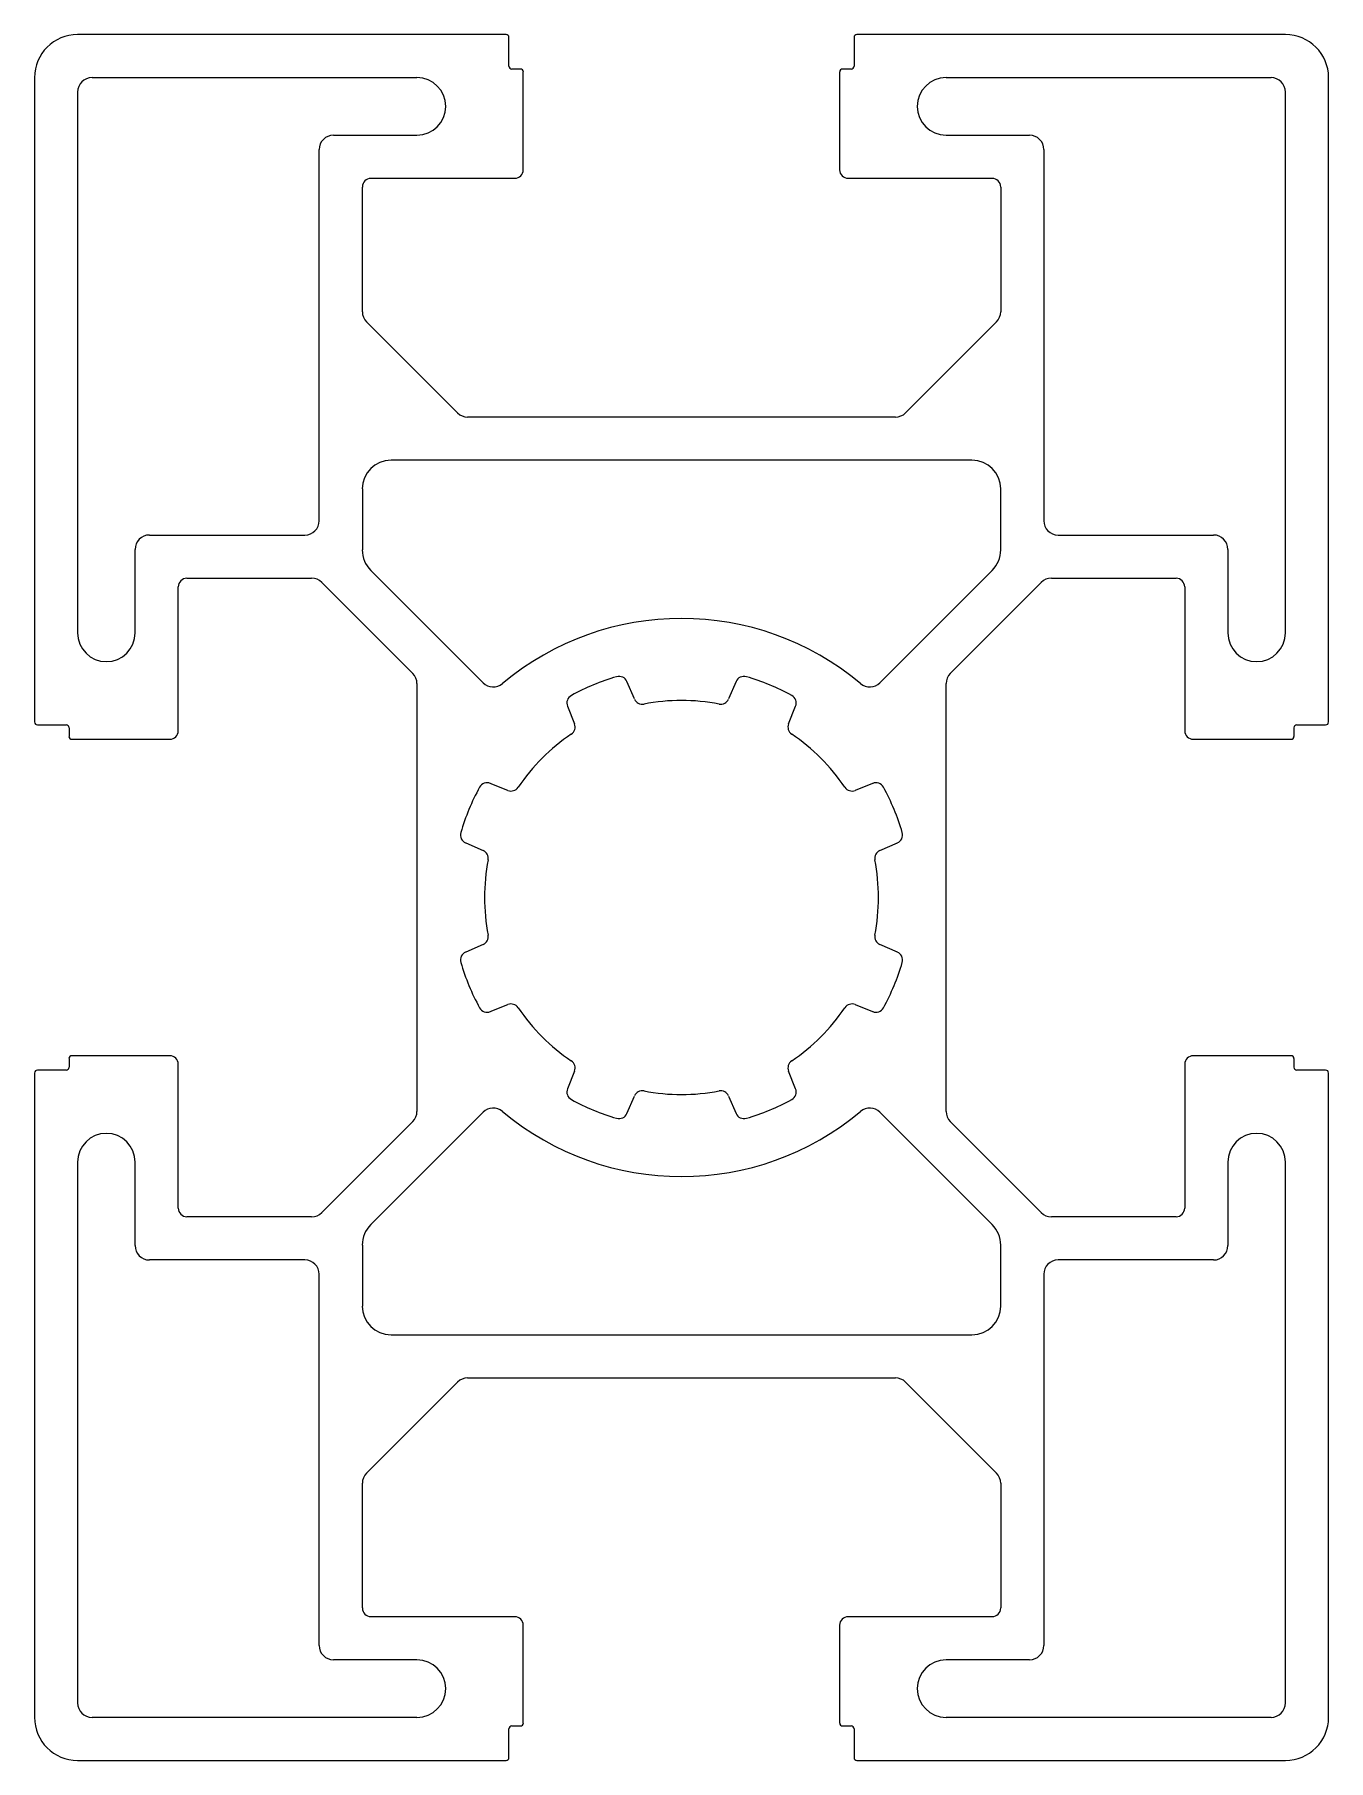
# Model space of a CAD drawing. Header units: inches. Extents: x 52621 to 54393, y 20097 to 22459.
import ezdxf

# ---------------------------------------------------------------- set-up
doc = ezdxf.new("R2010")
doc.units = ezdxf.units.IN
doc.header["$MEASUREMENT"] = 0

msp = doc.modelspace()

# ---------------------------------------------------------------- linework, layer by layer
at = {"color": 7, "linetype": 'Continuous', "lineweight": 25}
for p, q in [((53266.6, 22459.3), (52680, 22459.3)), ((53270.6, 22416), (53270.6, 22455.4)), ((53743, 22455.4), (53743, 22416)), ((54333.6, 22459.3), (53746.9, 22459.3)), ((52621, 22400.2), (52621, 21518.4)), ((53144.6, 22400.2), (52699.7, 22400.2)), ((53286.3, 22412.1), (53274.5, 22412.1)), ((53290.2, 22274.3), (53290.2, 22408.1)), ((53723.3, 22408.1), (53723.3, 22274.3)), ((53739.1, 22412.1), (53727.3, 22412.1)), ((54313.9, 22400.2), (53869, 22400.2)), ((54392.6, 21518.4), (54392.6, 22400.2)), ((52680, 22380.6), (52680, 21640.4)), ((54333.6, 21640.4), (54333.6, 22380.6)), ((53010.7, 21793.9), (53010.7, 22301.8)), ((53030.4, 22321.5), (53144.6, 22321.5)), ((53869, 22321.5), (53983.2, 22321.5)), ((54002.8, 22301.8), (54002.8, 21793.9)), ((53081.6, 22262.5), (53278.4, 22262.5)), ((53735.1, 22262.5), (53932, 22262.5)), ((53069.8, 22079.9), (53069.8, 22250.6)), ((53943.8, 22250.6), (53943.8, 22079.9)), ((53200.1, 21941.4), (53075.5, 22066)), ((53938, 22066), (53813.5, 21941.4)), ((53799.6, 21935.7), (53214, 21935.7)), ((53904.4, 21876.6), (53109.1, 21876.6)), ((53069.8, 21837.3), (53069.8, 21753.8)), ((53943.8, 21753.8), (53943.8, 21837.3)), ((52778.4, 21774.3), (52991, 21774.3)), ((54022.5, 21774.3), (54235.1, 21774.3)), ((52758.8, 21640.4), (52758.8, 21754.6)), ((54254.8, 21754.6), (54254.8, 21640.4)), ((52829.6, 21715.2), (53000.4, 21715.2)), ((53014.3, 21709.4), (53138.8, 21584.9)), ((53081.3, 21725.9), (53235.1, 21572.2)), ((53778.5, 21572.2), (53932.3, 21725.9)), ((53874.8, 21584.9), (53999.3, 21709.4)), ((54013.2, 21715.2), (54183.9, 21715.2)), ((52817.8, 21506.5), (52817.8, 21703.4)), ((54195.8, 21703.4), (54195.8, 21506.5)), ((53144.6, 21571), (53144.6, 20985.4)), ((53442.3, 21549.9), (53432.1, 21573.7)), ((53581.5, 21573.7), (53571.2, 21549.9)), ((53869, 20985.4), (53869, 21571)), ((53350.6, 21539.9), (53360.2, 21515.9)), ((53653.3, 21515.9), (53662.9, 21539.9)), ((52624.9, 21514.4), (52664.3, 21514.4)), ((52668.2, 21510.5), (52668.2, 21498.7)), ((54345.4, 21498.7), (54345.4, 21510.5)), ((54349.3, 21514.4), (54388.7, 21514.4)), ((52672.1, 21494.7), (52806, 21494.7)), ((54207.6, 21494.7), (54341.4, 21494.7)), ((53269.1, 21424.7), (53245, 21434.3)), ((53768.5, 21434.3), (53744.5, 21424.7)), ((53211.3, 21352.9), (53235.1, 21342.7)), ((53778.5, 21342.7), (53802.3, 21352.9)), ((53235.1, 21213.7), (53211.3, 21203.5)), ((53802.3, 21203.5), (53778.5, 21213.7)), ((53245, 21122.1), (53269.1, 21131.7)), ((53744.5, 21131.7), (53768.5, 21122.1)), ((52668.2, 21057.7), (52668.2, 21045.9)), ((52806, 21061.7), (52672.1, 21061.7)), ((52817.8, 20853), (52817.8, 21049.9)), ((54195.8, 21049.9), (54195.8, 20853)), ((54341.4, 21061.7), (54207.6, 21061.7)), ((54345.4, 21045.9), (54345.4, 21057.7)), ((52621, 21038), (52621, 20156.2)), ((52664.3, 21042), (52624.9, 21042)), ((53360.2, 21040.5), (53350.6, 21016.5)), ((53662.9, 21016.5), (53653.3, 21040.5)), ((54388.7, 21042), (54349.3, 21042)), ((54392.6, 20156.2), (54392.6, 21038)), ((53432.1, 20982.7), (53442.3, 21006.5)), ((53571.2, 21006.5), (53581.5, 20982.7)), ((53235.1, 20984.2), (53081.3, 20830.5)), ((53932.3, 20830.5), (53778.5, 20984.2)), ((53138.8, 20971.5), (53014.3, 20847)), ((53999.3, 20847), (53874.8, 20971.5)), ((52680, 20916), (52680, 20175.8)), ((52758.8, 20801.8), (52758.8, 20916)), ((54254.8, 20916), (54254.8, 20801.8)), ((54333.6, 20175.8), (54333.6, 20916)), ((53000.4, 20841.2), (52829.6, 20841.2)), ((54183.9, 20841.2), (54013.2, 20841.2)), ((53069.8, 20802.6), (53069.8, 20719.1)), ((53943.8, 20719.1), (53943.8, 20802.6)), ((52991, 20782.1), (52778.4, 20782.1)), ((54235.1, 20782.1), (54022.5, 20782.1)), ((53010.7, 20254.6), (53010.7, 20762.5)), ((54002.8, 20762.5), (54002.8, 20254.6)), ((53109.1, 20679.8), (53904.4, 20679.8)), ((53075.5, 20490.4), (53200.1, 20615)), ((53214, 20620.7), (53799.6, 20620.7)), ((53813.5, 20615), (53938, 20490.4)), ((53069.8, 20305.8), (53069.8, 20476.5)), ((53943.8, 20476.5), (53943.8, 20305.8)), ((53278.4, 20293.9), (53081.6, 20293.9)), ((53932, 20293.9), (53735.1, 20293.9)), ((53290.2, 20148.3), (53290.2, 20282.1)), ((53723.3, 20282.1), (53723.3, 20148.3)), ((53144.6, 20234.9), (53030.4, 20234.9)), ((53983.2, 20234.9), (53869, 20234.9)), ((52699.7, 20156.2), (53144.6, 20156.2)), ((53869, 20156.2), (54313.9, 20156.2)), ((53270.6, 20101), (53270.6, 20140.4)), ((53274.5, 20144.3), (53286.3, 20144.3)), ((53727.3, 20144.3), (53739.1, 20144.3)), ((53743, 20140.4), (53743, 20101)), ((52680, 20097.1), (53266.6, 20097.1)), ((53746.9, 20097.1), (54333.6, 20097.1))]:
    msp.add_line(p, q, dxfattribs=at)
for centre, radius, start, end in [((52680, 22400.2), 59.1, 90, 180), ((53266.6, 22455.4), 3.94, 0, 90), ((53746.9, 22455.4), 3.94, 90, 180), ((54333.6, 22400.2), 59.1, 360, 90), ((52699.7, 22380.6), 19.7, 90, 180), ((53144.6, 22360.9), 39.4, 270, 90), ((53274.5, 22416), 3.94, 180, 270), ((53286.3, 22408.1), 3.94, 360, 90), ((53727.3, 22408.1), 3.94, 90, 180), ((53739.1, 22416), 3.94, 270, 360), ((53869, 22360.9), 39.4, 90, 270), ((54313.9, 22380.6), 19.7, 0, 90), ((53030.4, 22301.8), 19.7, 90, 180), ((53983.2, 22301.8), 19.7, 0, 90), ((53081.6, 22250.6), 11.8, 90, 180), ((53278.4, 22274.3), 11.8, 270, 0), ((53735.1, 22274.3), 11.8, 180, 270), ((53932, 22250.6), 11.8, 0, 90), ((53089.5, 22079.9), 19.7, 180, 225), ((53924.1, 22079.9), 19.7, 315, 360), ((53214, 21955.4), 19.7, 225, 270), ((53799.6, 21955.4), 19.7, 270, 315), ((53109.1, 21837.3), 39.4, 90, 180), ((53904.4, 21837.3), 39.4, 360, 90), ((52991, 21793.9), 19.7, 270, 0), ((54022.5, 21793.9), 19.7, 180, 270), ((52778.4, 21754.6), 19.7, 90, 180), ((54235.1, 21754.6), 19.7, 0, 90), ((53109.1, 21753.8), 39.4, 180, 225), ((53904.4, 21753.8), 39.4, 315, 360), ((52829.6, 21703.4), 11.8, 90, 180), ((53000.4, 21695.5), 19.7, 45, 90), ((54013.2, 21695.5), 19.7, 90, 135), ((54183.9, 21703.4), 11.8, 0, 90), ((52719.4, 21640.4), 39.4, 180, 0), ((53506.8, 21278.2), 381.9, 50.0621, 129.9379), ((54294.2, 21640.4), 39.4, 180, 0), ((53124.9, 21571), 19.7, 360, 45), ((53249, 21586.1), 19.7, 225, 309.9379), ((53506.8, 21278.2), 315, 106.3878, 118.6122), ((53421.3, 21569), 11.8, 23.2328, 106.3878), ((53592.3, 21569), 11.8, 73.6122, 156.7672), ((53506.8, 21278.2), 315, 61.3878, 73.6122), ((53764.6, 21586.1), 19.7, 230.0621, 315), ((53888.7, 21571), 19.7, 135, 180), ((53361.6, 21544.3), 11.8, 118.6122, 201.7672), ((53453.2, 21554.5), 11.8, 203.2328, 280.9775), ((53506.8, 21278.2), 269.7, 79.0225, 100.9775), ((53560.4, 21554.5), 11.8, 259.0225, 336.7672), ((53652, 21544.3), 11.8, 338.2328, 61.3878), ((52624.9, 21518.4), 3.94, 180, 270), ((52664.3, 21510.5), 3.94, 0, 90), ((52672.1, 21498.7), 3.94, 180, 270), ((52806, 21506.5), 11.8, 270, 0), ((53506.8, 21278.2), 269.7, 124.0225, 145.9775), ((53349.3, 21511.5), 11.8, 304.0225, 21.7672), ((53664.3, 21511.5), 11.8, 158.2328, 235.9775), ((53506.8, 21278.2), 269.7, 34.0225, 55.9775), ((54207.6, 21506.5), 11.8, 180, 270), ((54341.4, 21498.7), 3.94, 270, 0), ((54349.3, 21510.5), 3.94, 90, 180), ((54388.7, 21518.4), 3.94, 270, 360), ((53506.8, 21278.2), 315, 151.3878, 163.6122), ((53240.7, 21423.4), 11.8, 68.2328, 151.3878), ((53273.5, 21435.7), 11.8, 248.2328, 325.9775), ((53740.1, 21435.7), 11.8, 214.0225, 291.7672), ((53772.9, 21423.4), 11.8, 28.6122, 111.7672), ((53506.8, 21278.2), 315, 16.3878, 28.6122), ((53215.9, 21363.7), 11.8, 163.6122, 246.7672), ((53797.6, 21363.7), 11.8, 293.2328, 16.3878), ((53230.4, 21331.8), 11.8, 349.0225, 66.7672), ((53783.1, 21331.8), 11.8, 113.2328, 190.9775), ((53506.8, 21278.2), 269.7, 169.0225, 190.9775), ((53506.8, 21278.2), 269.7, 349.0225, 10.9775), ((53230.4, 21224.6), 11.8, 293.2328, 10.9775), ((53783.1, 21224.6), 11.8, 169.0225, 246.7672), ((53215.9, 21192.7), 11.8, 113.2328, 196.3878), ((53506.8, 21278.2), 315, 196.3878, 208.6122), ((53506.8, 21278.2), 315, 331.3878, 343.6122), ((53797.6, 21192.7), 11.8, 343.6122, 66.7672), ((53240.7, 21133), 11.8, 208.6122, 291.7672), ((53273.5, 21120.7), 11.8, 34.0225, 111.7672), ((53506.8, 21278.2), 269.7, 214.0225, 235.9775), ((53506.8, 21278.2), 269.7, 304.0225, 325.9775), ((53740.1, 21120.7), 11.8, 68.2328, 145.9775), ((53772.9, 21133), 11.8, 248.2328, 331.3878), ((52672.1, 21057.7), 3.94, 90, 180), ((52806, 21049.9), 11.8, 0, 90), ((53349.3, 21044.9), 11.8, 338.2328, 55.9775), ((53664.3, 21044.9), 11.8, 124.0225, 201.7672), ((54207.6, 21049.9), 11.8, 90, 180), ((54341.4, 21057.7), 3.94, 0, 90), ((52624.9, 21038), 3.94, 90, 180), ((52664.3, 21045.9), 3.94, 270, 360), ((54349.3, 21045.9), 3.94, 180, 270), ((54388.7, 21038), 3.94, 0, 90), ((53361.6, 21012.1), 11.8, 158.2328, 241.3878), ((53506.8, 21278.2), 315, 241.3878, 253.6122), ((53453.2, 21001.9), 11.8, 79.0225, 156.7672), ((53506.8, 21278.2), 269.7, 259.0225, 280.9775), ((53560.4, 21001.9), 11.8, 23.2328, 100.9775), ((53506.8, 21278.2), 315, 286.3878, 298.6122), ((53652, 21012.1), 11.8, 298.6122, 21.7672), ((53124.9, 20985.4), 19.7, 315, 360), ((53249, 20970.3), 19.7, 50.0621, 135), ((53506.8, 21278.2), 381.9, 230.0621, 309.9379), ((53421.3, 20987.4), 11.8, 253.6122, 336.7672), ((53592.3, 20987.4), 11.8, 203.2328, 286.3878), ((53764.6, 20970.3), 19.7, 45, 129.9379), ((53888.7, 20985.4), 19.7, 180, 225), ((52719.4, 20916), 39.4, 360, 180), ((54294.2, 20916), 39.4, 360, 180), ((52829.6, 20853), 11.8, 180, 270), ((53000.4, 20860.9), 19.7, 270, 315), ((54013.2, 20860.9), 19.7, 225, 270), ((54183.9, 20853), 11.8, 270, 0), ((53109.1, 20802.6), 39.4, 135, 180), ((53904.4, 20802.6), 39.4, 0, 45), ((52778.4, 20801.8), 19.7, 180, 270), ((54235.1, 20801.8), 19.7, 270, 360), ((52991, 20762.5), 19.7, 0, 90), ((54022.5, 20762.5), 19.7, 90, 180), ((53109.1, 20719.1), 39.4, 180, 270), ((53904.4, 20719.1), 39.4, 270, 0), ((53214, 20601), 19.7, 90, 135), ((53799.6, 20601), 19.7, 45, 90), ((53089.5, 20476.5), 19.7, 135, 180), ((53924.1, 20476.5), 19.7, 360, 45), ((53081.6, 20305.8), 11.8, 180, 270), ((53278.4, 20282.1), 11.8, 0, 90), ((53735.1, 20282.1), 11.8, 90, 180), ((53932, 20305.8), 11.8, 270, 0), ((53030.4, 20254.6), 19.7, 180, 270), ((53983.2, 20254.6), 19.7, 270, 0), ((53144.6, 20195.5), 39.4, 270, 90), ((53869, 20195.5), 39.4, 90, 270), ((52699.7, 20175.8), 19.7, 180, 270), ((54313.9, 20175.8), 19.7, 270, 360), ((52680, 20156.2), 59.1, 180, 270), ((54333.6, 20156.2), 59.1, 270, 0), ((53274.5, 20140.4), 3.94, 90, 180), ((53286.3, 20148.3), 3.94, 270, 0), ((53727.3, 20148.3), 3.94, 180, 270), ((53739.1, 20140.4), 3.94, 0, 90), ((53266.6, 20101), 3.94, 270, 0), ((53746.9, 20101), 3.94, 180, 270)]:
    msp.add_arc(centre, radius, start, end, dxfattribs=at)

doc.saveas('drawing.dxf')
